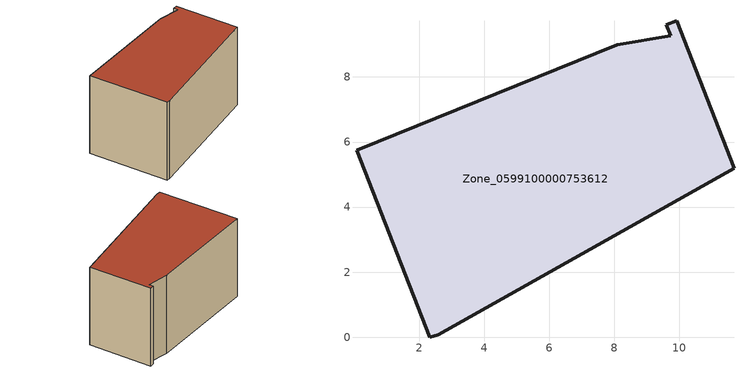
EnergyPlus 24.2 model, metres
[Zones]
Zone_0599100000753612
 floor ground (C_G): 9.73,9.27 9.6,9.6 9.92,9.73 11.68,5.19 2.58,0.07 2.32,0 0.07,5.74 8.09,8.99 z0.65
 wall outside (C_F): 2.58,0.07 11.68,5.19 9.92,9.73 9.6,9.6 9.73,9.27 8.09,8.99 0.07,5.74 2.32,0 2.58,0.07 z0.65:6.7
 roof outside (C_R): 9.6,9.6 9.73,9.27 8.09,8.99 0.07,5.74 2.32,0 2.58,0.07 11.68,5.19 9.92,9.73 z6.7
[BUILDING]
Pand.0599100000753612: North Axis=0; Terrain=City; Loads Convergence Tolerance Value=0.04; Temperature Convergence Tolerance Value=0.4; Solar Distribution=FullExterior; Maximum Number of Warmup Days=25; Minimum Number of Warmup Days=1
[Site:Location]
Rotterdam.The.Hague.AP_ZH_NLD Design_Conditions: Latitude=51.96; Longitude=4.45; Time Zone=1; Elevation=-4.5
[SITE:GROUNDTEMPERATURE:BUILDINGSURFACE]
18, 18, 18, 18, 18, 18, 18, 18, 18, 18, 18, 18
[MATERIAL] Thermal Absorptance=0.9; Solar Absorptance=0.7; Visible Absorptance=0.7
Name | Roughness | Thickness | Conductivity | Density | Specific Heat
G.TI.2006-2014 | MediumSmooth | 0.15 | 0.06 | 540 | 1210
F.TI.2006-2014 | Rough | 0.3 | 0.12 | 1920 | 840
R.TI.2006-2014 | MediumRough | 0.2 | 0.08 | 1500 | 1000
[CONSTRUCTION]
C_G: G.TI.2006-2014
C_F: F.TI.2006-2014
C_R: R.TI.2006-2014
[ZONE]
Zone_0599100000753612: Type=1; Multiplier=1; Ceiling Height=Autocalculate; Volume=Autocalculate; Floor Area=autocalculate; Part of Total Floor Area=Yes
[ZONEINFILTRATION:DESIGNFLOWRATE]
Infil_Zone_0599100000753612: Zone or ZoneList or Space or SpaceList=Zone_0599100000753612; Schedule=AlwaysOn; Design Flow Rate Calculation Method=Flow/Area; Flow Rate per Floor Area=0.0015; Constant Term Coefficient=1; Temperature Term Coefficient=0; Velocity Term Coefficient=0; Velocity Squared Term Coefficient=0
[HVACTEMPLATE:ZONE:IDEALLOADSAIRSYSTEM]
Zone_0599100000753612: Maximum Heating Supply Air Temperature=50; Minimum Cooling Supply Air Temperature=13; Maximum Heating Supply Air Humidity Ratio=0.0156; Minimum Cooling Supply Air Humidity Ratio=0.0077; Heating Limit=NoLimit; Cooling Limit=NoLimit; Dehumidification Control Type=ConstantSensibleHeatRatio; Cooling Sensible Heat Ratio=0.7; Dehumidification Setpoint=60; Humidification Control Type=None; Humidification Setpoint=30; Outdoor Air Method=None; Outdoor Air Flow Rate per Person=0.00944; Outdoor Air Flow Rate per Zone Floor Area=0; Outdoor Air Flow Rate per Zone=0; Demand Controlled Ventilation Type=None; Outdoor Air Economizer Type=NoEconomizer; Heat Recovery Type=None; Sensible Heat Recovery Effectiveness=0.7; Latent Heat Recovery Effectiveness=0.65
[ZONECONTROL:THERMOSTAT]
ThermostatControl_Zone_0599100000753612: Zone or ZoneList=Zone_0599100000753612; Control Type Schedule=DualSetpointControlType; Control 1=Thermostat_Zone_0599100000753612; Temperature Difference Between Cutout And Setpoint=0
[THERMOSTATSETPOINT:DUALSETPOINT]
Thermostat_Zone_0599100000753612: Heating Setpoint Temperature Schedule=HeatingSetpoint_Zone_0599100000753612; Cooling Setpoint Temperature Schedule=CoolingSetpoint_Zone_0599100000753612
[SCHEDULE:COMPACT]
HeatingSetpoint_Zone_0599100000753612: Through: 12/31, For: AllDays, Until: 24:00, 21
CoolingSetpoint_Zone_0599100000753612: Through: 12/31, For: AllDays, Until: 24:00, 24
DualSetpointControlType: Through: 12/31, For: AllDays, Until: 24:00, 4
AlwaysOn: Through: 12/31, For: AllDays, Until: 24:00, 1
